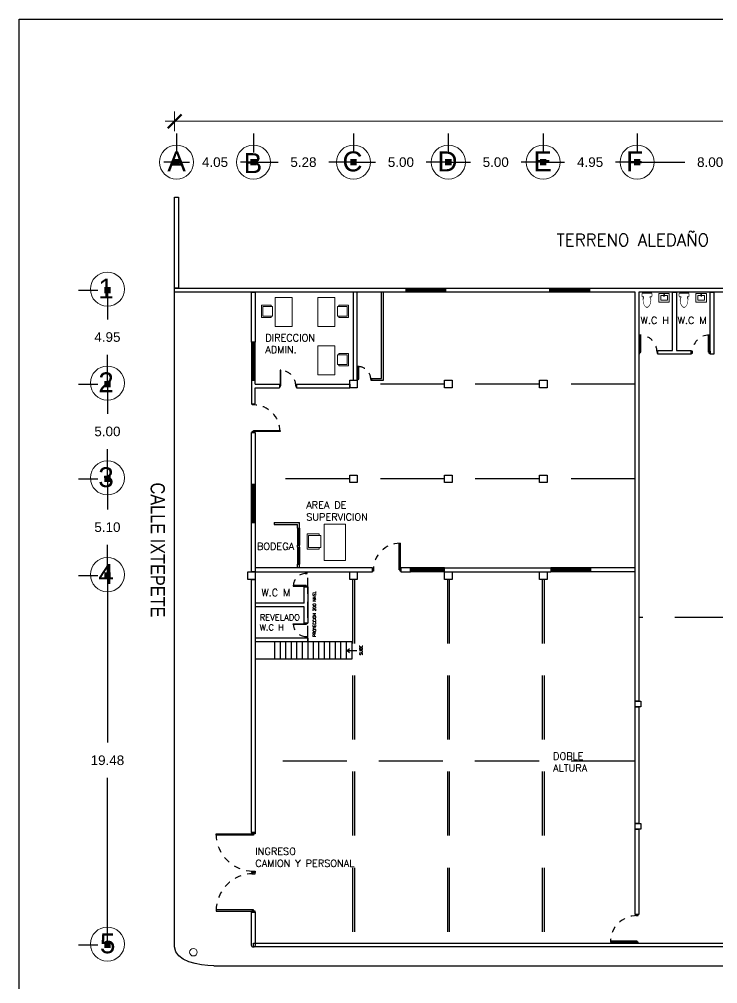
# Model space of a CAD drawing. Header units: millimetres. Extents: x 0 to 265, y 0 to 186.
# Drawn here: x 222.23 to 233.13, y 61 to 76.05 of the extents above; entities that cross this region are included whole.
import ezdxf

# ---------------------------------------------------------------- set-up
doc = ezdxf.new("R2010")
doc.units = ezdxf.units.MM
doc.set_wipeout_variables(frame=1)
doc.linetypes.add('HP- XR01 - Proyecto Arquitectónico- Plantas$0$HIDDEN', pattern=[0.375, 0.25, -0.125])
doc.linetypes.add('JIS_02_2.0', pattern=[3, 2, -1])
for name, color, linetype, lineweight in [('22-MUEBLES', 252, 'Continuous', 0), ('ARQ_Texto', 7, 'Continuous', 18), ('MOBILIARIO GENERAL.MG_Pluma_Nº__142', 8, 'Continuous', 13), ('MURO DE CARGA', 18, 'Continuous', 30), ('Solapa', 7, 'Continuous', 18)]:
    doc.layers.add(name, color=color, linetype=linetype, lineweight=lineweight)
for name, color, linetype in [('APOYOS', 40, 'Continuous'), ('BANQUETA', 241, 'Continuous'), ('CRISTAL', 132, 'Continuous'), ('Ejes y cotas', 251, 'Continuous'), ('ESCALERAS', 41, 'Continuous'), ('HERRERIA', 242, 'Continuous'), ('MOVILIARIO COLCHAS', 251, 'Continuous'), ('MURO DIVISORIO', 51, 'Continuous'), ('PROYECCION ESTRUCTURA', 100, 'Continuous'), ('TEXTO', 7, 'Continuous'), ('XREF VW STA ANITA 18OCT2017$0$A-MOBILIARIO FIJO', 252, 'Continuous')]:
    doc.layers.add(name, color=color, linetype=linetype)
doc.styles.add('Annotative', font='arial.ttf')
doc.styles.add('Roman S', font='romans.shx')
doc.styles.get("Standard").update_dxf_attribs({"font": 'arial.ttf'})
doc.dimstyles.new('Copia(2) de ISO-25', dxfattribs={"dimtxt": 0.2, "dimasz": 0.1, "dimexe": 0.15, "dimexo": 0.15, "dimgap": 0.075, "dimtad": 2, "dimtih": 1, "dimtoh": 1, "dimzin": 1, "dimdsep": 46, "dimtxsty": 'Standard', "dimblk": 'ORIGIN2', "dimcen": 0.1, "dimazin": 0, "dimtfac": 1, "dimtix": 1, "dimtmove": 0, "dimatfit": 3, "dimfxl": 0.25, "dimarcsym": 0})

# ---------------------------------------------------------------- blocks, each defined once
blk = doc.blocks.new('*U2')
for points in [[(-0.05, 0), (0.05, 0), (0.05, -0.038), (-0.05, -0.038)], [(-1.124, -0.038), (0, -0.038), (0, -0.076), (-1.124, -0.076)], [(-0.05, -1.162), (0.05, -1.162), (0.05, -1.2), (-0.05, -1.2)]]:
    blk.add_lwpolyline(points, close=True)
at = {"linetype": 'HP- XR01 - Proyecto Arquitectónico- Plantas$0$HIDDEN', "ltscale": 0.5}
blk.add_arc((0, -0.038), 1.124, 180, 270, dxfattribs=at)
blk = doc.blocks.new('*U3')
for points in [[(0.05, 1.162), (-0.05, 1.162), (-0.05, 1.2), (0.05, 1.2)], [(0.05, 0), (-0.05, 0), (-0.05, 0.038), (0.05, 0.038)], [(1.124, 0.038), (0, 0.038), (0, 0.076), (1.124, 0.076)]]:
    blk.add_lwpolyline(points, close=True)
at = {"linetype": 'HP- XR01 - Proyecto Arquitectónico- Plantas$0$HIDDEN', "ltscale": 0.5}
blk.add_arc((0, 0.038), 1.124, 360, 90, dxfattribs=at)
blk = doc.blocks.new('*U4')
for points in [[(0.05, 0), (-0.05, 0), (-0.05, -0.038), (0.05, -0.038)], [(1.124, -0.038), (0, -0.038), (0, -0.076), (1.124, -0.076)], [(0.05, -1.162), (-0.05, -1.162), (-0.05, -1.2), (0.05, -1.2)]]:
    blk.add_lwpolyline(points, close=True)
at = {"linetype": 'HP- XR01 - Proyecto Arquitectónico- Plantas$0$HIDDEN', "ltscale": 0.5}
blk.add_arc((0, -0.038), 1.124, 270, 0, dxfattribs=at)
blk = doc.blocks.new('*U5')
for points in [[(0.05, 0), (-0.05, 0), (-0.05, -0.038), (0.05, -0.038)], [(1.124, -0.038), (0, -0.038), (0, -0.076), (1.124, -0.076)], [(0.05, -1.162), (-0.05, -1.162), (-0.05, -1.2), (0.05, -1.2)]]:
    blk.add_lwpolyline(points, close=True)
at = {"linetype": 'HP- XR01 - Proyecto Arquitectónico- Plantas$0$HIDDEN', "ltscale": 0.5}
blk.add_arc((0, -0.038), 1.124, 270, 0, dxfattribs=at)
blk = doc.blocks.new('*U6')
for points in [[(0.05, 0), (-0.05, 0), (-0.05, -0.038), (0.05, -0.038)], [(0.724, -0.038), (0, -0.038), (0, -0.076), (0.724, -0.076)], [(0.05, -0.762), (-0.05, -0.762), (-0.05, -0.8), (0.05, -0.8)]]:
    blk.add_lwpolyline(points, close=True)
at = {"linetype": 'HP- XR01 - Proyecto Arquitectónico- Plantas$0$HIDDEN', "ltscale": 0.5}
blk.add_arc((0, -0.038), 0.724, 270, 0, dxfattribs=at)
blk = doc.blocks.new('*U7')
for points in [[(0.05, 0.762), (-0.05, 0.762), (-0.05, 0.8), (0.05, 0.8)], [(0.05, 0), (-0.05, 0), (-0.05, 0.038), (0.05, 0.038)], [(0.724, 0.038), (0, 0.038), (0, 0.076), (0.724, 0.076)]]:
    blk.add_lwpolyline(points, close=True)
at = {"linetype": 'HP- XR01 - Proyecto Arquitectónico- Plantas$0$HIDDEN', "ltscale": 0.5}
blk.add_arc((0, 0.038), 0.724, 360, 90, dxfattribs=at)
blk = doc.blocks.new('*U8')
for points in [[(0.05, 0), (-0.05, 0), (-0.05, -0.038), (0.05, -0.038)], [(0.824, -0.038), (0, -0.038), (0, -0.076), (0.824, -0.076)], [(0.05, -0.862), (-0.05, -0.862), (-0.05, -0.9), (0.05, -0.9)]]:
    blk.add_lwpolyline(points, close=True)
at = {"linetype": 'HP- XR01 - Proyecto Arquitectónico- Plantas$0$HIDDEN', "ltscale": 0.5}
blk.add_arc((0, -0.038), 0.824, 270, 0, dxfattribs=at)
blk = doc.blocks.new('*U9')
for points in [[(0.05, 0), (-0.05, 0), (-0.05, -0.038), (0.05, -0.038)], [(0.674, -0.038), (0, -0.038), (0, -0.076), (0.674, -0.076)], [(0.05, -0.712), (-0.05, -0.712), (-0.05, -0.75), (0.05, -0.75)]]:
    blk.add_lwpolyline(points, close=True)
at = {"linetype": 'HP- XR01 - Proyecto Arquitectónico- Plantas$0$HIDDEN', "ltscale": 0.5}
blk.add_arc((0, -0.038), 0.674, 270, 0, dxfattribs=at)
blk = doc.blocks.new('*U10')
for points in [[(0.05, 0.712), (-0.05, 0.712), (-0.05, 0.75), (0.05, 0.75)], [(0.05, 0), (-0.05, 0), (-0.05, 0.038), (0.05, 0.038)], [(0.674, 0.038), (0, 0.038), (0, 0.076), (0.674, 0.076)]]:
    blk.add_lwpolyline(points, close=True)
at = {"linetype": 'HP- XR01 - Proyecto Arquitectónico- Plantas$0$HIDDEN', "ltscale": 0.5}
blk.add_arc((0, 0.038), 0.674, 360, 90, dxfattribs=at)
blk = doc.blocks.new('_BoxFilled')
at = {"color": 0, "linetype": 'ByBlock', "lineweight": -2}
blk.add_line((-0.5, 0), (-1, 0), dxfattribs=at)
at = {"color": 0, "linetype": 'ByBlock', "lineweight": 0}
blk.add_solid([(-0.5, 0.5), (0.5, 0.5), (-0.5, -0.5), (0.5, -0.5)], dxfattribs=at)
blk = doc.blocks.new('*D110')
at = {"layer": 'DEFPOINTS', "color": 0, "transparency": 16777216}
for p in [(225.883, 73.819), (224.684, 73.569), (225.883, 73.569)]:
    blk.add_point(p, dxfattribs=at)
at = {"layer": 'Ejes y cotas', "color": 0, "lineweight": -2, "transparency": 16777216}
for p, q in [((224.684, 74.269), (224.684, 73.969)), ((225.883, 74.269), (225.883, 73.969)), ((224.584, 73.819), (224.484, 73.819)), ((224.684, 73.819), (224.885, 73.819)), ((225.883, 73.819), (225.682, 73.819)), ((225.983, 73.819), (226.083, 73.819))]:
    blk.add_line(p, q, dxfattribs=at)
at = {"layer": 'Ejes y cotas', "color": 0, "lineweight": -2, "transparency": 16777216, "xscale": 0.1, "yscale": 0.1, "zscale": 0.1}
blk.add_blockref('_BoxFilled', (224.684, 73.819), dxfattribs=at)
at = {"layer": 'Ejes y cotas', "color": 0, "lineweight": -2, "transparency": 16777216, "xscale": 0.1, "yscale": 0.1, "zscale": 0.1, "rotation": 180}
blk.add_blockref('_BoxFilled', (225.883, 73.819), dxfattribs=at)
at = {"layer": 'Ejes y cotas', "color": 0, "lineweight": 0, "transparency": 16777216, "insert": (225.284, 73.819), "char_height": 0.15, "attachment_point": 5}
blk.add_mtext('4.05', dxfattribs=at)
blk = doc.blocks.new('*D111')
at = {"layer": 'DEFPOINTS', "color": 0, "transparency": 16777216}
for p in [(227.445, 73.819), (225.883, 73.569), (227.445, 73.569)]:
    blk.add_point(p, dxfattribs=at)
at = {"layer": 'Ejes y cotas', "color": 0, "lineweight": -2, "transparency": 16777216}
for p, q in [((225.883, 74.269), (225.883, 73.969)), ((227.445, 74.269), (227.445, 73.969)), ((225.983, 73.819), (226.269, 73.819)), ((227.345, 73.819), (227.059, 73.819))]:
    blk.add_line(p, q, dxfattribs=at)
at = {"layer": 'Ejes y cotas', "color": 0, "lineweight": -2, "transparency": 16777216, "xscale": 0.1, "yscale": 0.1, "zscale": 0.1, "rotation": 180}
blk.add_blockref('_BoxFilled', (225.883, 73.819), dxfattribs=at)
at = {"layer": 'Ejes y cotas', "color": 0, "lineweight": -2, "transparency": 16777216, "xscale": 0.1, "yscale": 0.1, "zscale": 0.1}
blk.add_blockref('_BoxFilled', (227.445, 73.819), dxfattribs=at)
at = {"layer": 'Ejes y cotas', "color": 0, "lineweight": 0, "transparency": 16777216, "insert": (226.664, 73.819), "char_height": 0.15, "attachment_point": 5}
blk.add_mtext('5.28', dxfattribs=at)
blk = doc.blocks.new('*D112')
at = {"layer": 'DEFPOINTS', "color": 0, "transparency": 16777216}
for p in [(228.925, 73.819), (227.445, 73.569), (228.925, 73.569)]:
    blk.add_point(p, dxfattribs=at)
at = {"layer": 'Ejes y cotas', "color": 0, "lineweight": -2, "transparency": 16777216}
for p, q in [((227.445, 74.269), (227.445, 73.969)), ((228.925, 74.269), (228.925, 73.969)), ((227.545, 73.819), (227.79, 73.819)), ((228.825, 73.819), (228.579, 73.819))]:
    blk.add_line(p, q, dxfattribs=at)
at = {"layer": 'Ejes y cotas', "color": 0, "lineweight": -2, "transparency": 16777216, "xscale": 0.1, "yscale": 0.1, "zscale": 0.1, "rotation": 180}
blk.add_blockref('_BoxFilled', (227.445, 73.819), dxfattribs=at)
at = {"layer": 'Ejes y cotas', "color": 0, "lineweight": -2, "transparency": 16777216, "xscale": 0.1, "yscale": 0.1, "zscale": 0.1}
blk.add_blockref('_BoxFilled', (228.925, 73.819), dxfattribs=at)
at = {"layer": 'Ejes y cotas', "color": 0, "lineweight": 0, "transparency": 16777216, "insert": (228.185, 73.819), "char_height": 0.15, "attachment_point": 5}
blk.add_mtext('5.00', dxfattribs=at)
blk = doc.blocks.new('*D113')
at = {"layer": 'DEFPOINTS', "color": 0, "transparency": 16777216}
for p in [(230.405, 73.819), (228.925, 73.569), (230.405, 73.569)]:
    blk.add_point(p, dxfattribs=at)
at = {"layer": 'Ejes y cotas', "color": 0, "lineweight": -2, "transparency": 16777216}
for p, q in [((228.925, 74.269), (228.925, 73.969)), ((230.405, 74.269), (230.405, 73.969)), ((229.025, 73.819), (229.271, 73.819)), ((230.305, 73.819), (230.06, 73.819))]:
    blk.add_line(p, q, dxfattribs=at)
at = {"layer": 'Ejes y cotas', "color": 0, "lineweight": -2, "transparency": 16777216, "xscale": 0.1, "yscale": 0.1, "zscale": 0.1, "rotation": 180}
blk.add_blockref('_BoxFilled', (228.925, 73.819), dxfattribs=at)
at = {"layer": 'Ejes y cotas', "color": 0, "lineweight": -2, "transparency": 16777216, "xscale": 0.1, "yscale": 0.1, "zscale": 0.1}
blk.add_blockref('_BoxFilled', (230.405, 73.819), dxfattribs=at)
at = {"layer": 'Ejes y cotas', "color": 0, "lineweight": 0, "transparency": 16777216, "insert": (229.665, 73.819), "char_height": 0.15, "attachment_point": 5}
blk.add_mtext('5.00', dxfattribs=at)
blk = doc.blocks.new('*D114')
at = {"layer": 'DEFPOINTS', "color": 0, "transparency": 16777216}
for p in [(231.871, 73.819), (230.405, 73.569), (231.871, 73.569)]:
    blk.add_point(p, dxfattribs=at)
at = {"layer": 'Ejes y cotas', "color": 0, "lineweight": -2, "transparency": 16777216}
for p, q in [((230.405, 74.269), (230.405, 73.969)), ((231.871, 74.269), (231.871, 73.969)), ((230.505, 73.819), (230.74, 73.819)), ((231.771, 73.819), (231.536, 73.819))]:
    blk.add_line(p, q, dxfattribs=at)
at = {"layer": 'Ejes y cotas', "color": 0, "lineweight": -2, "transparency": 16777216, "xscale": 0.1, "yscale": 0.1, "zscale": 0.1, "rotation": 180}
blk.add_blockref('_BoxFilled', (230.405, 73.819), dxfattribs=at)
at = {"layer": 'Ejes y cotas', "color": 0, "lineweight": -2, "transparency": 16777216, "xscale": 0.1, "yscale": 0.1, "zscale": 0.1}
blk.add_blockref('_BoxFilled', (231.871, 73.819), dxfattribs=at)
at = {"layer": 'Ejes y cotas', "color": 0, "lineweight": 0, "transparency": 16777216, "insert": (231.138, 73.819), "char_height": 0.15, "attachment_point": 5}
blk.add_mtext('4.95', dxfattribs=at)
blk = doc.blocks.new('XREF VW STA ANITA 18OCT2017$0$ESCUSADO')
at = {"color": 0}
blk.add_lwpolyline([(0, -0.237), (0, 0.237, -0.414214), (0.012, 0.25), (0.138, 0.25, -0.414214), (0.15, 0.237), (0.15, -0.237, -0.414214), (0.138, -0.25), (0.012, -0.25, -0.414214)], format="xyb", close=True, dxfattribs=at)
blk.add_circle((0.3, 0), 0.05, dxfattribs=at)
for radius, start, end in [(0.142, 90, 270), (0.187, 90, 126.8699), (0.187, 233.1301, 270)]:
    blk.add_arc((0.343, 0), radius, start, end, dxfattribs=at)
at = {"color": 0, "extrusion": (0, 0, -1)}
for major_axis, ratio in [((0.362, 0), 0.517355), ((0.312, 0), 0.456)]:
    blk.add_ellipse((0.343, 0), major_axis=major_axis, ratio=ratio, start_param=4.712389, end_param=7.853982, dxfattribs=at)
at = {"color": 0}
for points in [[(0.15, 0.15), (0.177, 0.15), (0.203, 0.15), (0.23, 0.15)], [(0.23, -0.15), (0.203, -0.15), (0.177, -0.15), (0.15, -0.15)]]:
    blk.add_open_spline(points, degree=3, dxfattribs=at)
blk.add_wipeout([(0.15, 0.237), (0.149, 0.242), (0.147, 0.245), (0.146, 0.246), (0.145, 0.248), (0.142, 0.249), (0.139, 0.25), (0.138, 0.25), (0.011, 0.25), (0.007, 0.249), (0.004, 0.246), (0.001, 0.243), (0, 0.239), (0, -0.237), (0.002, -0.245), (0.004, -0.246), (0.007, -0.248), (0.01, -0.25), (0.012, -0.25), (0.138, -0.25), (0.144, -0.248), (0.148, -0.244), (0.15, -0.237), (0.15, -0.15), (0.23, -0.15), (0.242, -0.158), (0.257, -0.167), (0.268, -0.172), (0.277, -0.176), (0.288, -0.179), (0.298, -0.182), (0.329, -0.187), (0.343, -0.187), (0.362, -0.187), (0.382, -0.186), (0.427, -0.182), (0.467, -0.176), (0.52, -0.164), (0.573, -0.145), (0.602, -0.131), (0.635, -0.11), (0.667, -0.083), (0.687, -0.059), (0.7, -0.03), (0.705, -0.008), (0.703, 0.02), (0.694, 0.046), (0.681, 0.068), (0.671, 0.079), (0.659, 0.091), (0.641, 0.106), (0.617, 0.122), (0.586, 0.139), (0.574, 0.144), (0.541, 0.157), (0.517, 0.164), (0.49, 0.171), (0.467, 0.176), (0.449, 0.179), (0.421, 0.183), (0.402, 0.185), (0.38, 0.186), (0.343, 0.187), (0.32, 0.186), (0.3, 0.183), (0.283, 0.178), (0.262, 0.169), (0.247, 0.161), (0.23, 0.15), (0.15, 0.15)], dxfattribs=at)
blk = doc.blocks.new('A$C55CB1900')
at = {"layer": '22-MUEBLES'}
for p, q in [((0.597, 2.862), (1.397, 2.862)), ((0.597, 2.862), (0.597, 2.222)), ((0.677, 2.782), (1.317, 2.782)), ((0.677, 2.782), (0.677, 2.142)), ((1.317, 2.782), (1.317, 2.142)), ((1.397, 2.862), (1.397, 2.222)), ((0.597, 2.222), (0.677, 2.222)), ((0.677, 2.142), (1.317, 2.142)), ((1.317, 2.222), (1.397, 2.222)), ((0, 1.96), (1.92, 1.96)), ((0, 0.84), (0, 1.96)), ((1.92, 1.96), (1.92, 0.84)), ((1.92, 0.84), (0, 0.84))]:
    blk.add_line(p, q, dxfattribs=at)
blk = doc.blocks.new('*D105')
at = {"layer": 'DEFPOINTS', "color": 0, "transparency": 16777216}
for p in [(234.239, 73.819), (231.871, 73.569), (234.239, 73.569)]:
    blk.add_point(p, dxfattribs=at)
at = {"layer": 'Ejes y cotas', "color": 0, "lineweight": -2, "transparency": 16777216}
for p, q in [((231.871, 74.269), (231.871, 73.969)), ((234.239, 74.269), (234.239, 73.969)), ((231.971, 73.819), (232.616, 73.819)), ((234.139, 73.819), (233.405, 73.819))]:
    blk.add_line(p, q, dxfattribs=at)
at = {"layer": 'Ejes y cotas', "color": 0, "lineweight": -2, "transparency": 16777216, "xscale": 0.1, "yscale": 0.1, "zscale": 0.1, "rotation": 180}
blk.add_blockref('_BoxFilled', (231.871, 73.819), dxfattribs=at)
at = {"layer": 'Ejes y cotas', "color": 0, "lineweight": -2, "transparency": 16777216, "xscale": 0.1, "yscale": 0.1, "zscale": 0.1}
blk.add_blockref('_BoxFilled', (234.239, 73.819), dxfattribs=at)
at = {"layer": 'Ejes y cotas', "color": 0, "lineweight": 0, "transparency": 16777216, "insert": (233.011, 73.819), "char_height": 0.15, "attachment_point": 5}
blk.add_mtext('8.00', dxfattribs=at)
blk = doc.blocks.new('*D101')
at = {"layer": 'DEFPOINTS', "color": 0, "transparency": 16777216}
for p in [(223.855, 71.822), (223.605, 70.356), (223.855, 70.356)]:
    blk.add_point(p, dxfattribs=at)
at = {"layer": 'Ejes y cotas', "color": 0, "lineweight": -2, "transparency": 16777216}
for p, q in [((223.155, 71.822), (223.455, 71.822)), ((223.605, 71.722), (223.605, 71.366)), ((223.605, 70.456), (223.605, 70.813)), ((223.155, 70.356), (223.455, 70.356))]:
    blk.add_line(p, q, dxfattribs=at)
at = {"layer": 'Ejes y cotas', "color": 0, "lineweight": -2, "transparency": 16777216, "xscale": 0.1, "yscale": 0.1, "zscale": 0.1}
for p, rotation in [((223.605, 71.822), 90), ((223.605, 70.356), 270)]:
    blk.add_blockref('_BoxFilled', p, dxfattribs=dict(at, rotation=rotation))
at = {"layer": 'Ejes y cotas', "color": 0, "lineweight": 0, "transparency": 16777216, "insert": (223.605, 71.089), "char_height": 0.15, "width": 0.49322, "attachment_point": 5}
blk.add_mtext('4.95', dxfattribs=at)
blk = doc.blocks.new('*D102')
at = {"layer": 'DEFPOINTS', "color": 0, "transparency": 16777216}
for p in [(223.855, 70.356), (223.605, 68.876), (223.855, 68.876)]:
    blk.add_point(p, dxfattribs=at)
at = {"layer": 'Ejes y cotas', "color": 0, "lineweight": -2, "transparency": 16777216}
for p, q in [((223.155, 70.356), (223.455, 70.356)), ((223.605, 70.256), (223.605, 69.893)), ((223.605, 68.976), (223.605, 69.34)), ((223.155, 68.876), (223.455, 68.876))]:
    blk.add_line(p, q, dxfattribs=at)
at = {"layer": 'Ejes y cotas', "color": 0, "lineweight": -2, "transparency": 16777216, "xscale": 0.1, "yscale": 0.1, "zscale": 0.1}
for p, rotation in [((223.605, 70.356), 90), ((223.605, 68.876), 270)]:
    blk.add_blockref('_BoxFilled', p, dxfattribs=dict(at, rotation=rotation))
at = {"layer": 'Ejes y cotas', "color": 0, "lineweight": 0, "transparency": 16777216, "insert": (223.605, 69.616), "char_height": 0.15, "attachment_point": 5}
blk.add_mtext('5.00', dxfattribs=at)
blk = doc.blocks.new('*D103')
at = {"layer": 'DEFPOINTS', "color": 0, "transparency": 16777216}
for p in [(223.855, 68.876), (223.605, 67.366), (223.855, 67.366)]:
    blk.add_point(p, dxfattribs=at)
at = {"layer": 'Ejes y cotas', "color": 0, "lineweight": -2, "transparency": 16777216}
for p, q in [((223.155, 68.876), (223.455, 68.876)), ((223.605, 68.776), (223.605, 68.398)), ((223.605, 67.466), (223.605, 67.845)), ((223.155, 67.366), (223.455, 67.366))]:
    blk.add_line(p, q, dxfattribs=at)
at = {"layer": 'Ejes y cotas', "color": 0, "lineweight": -2, "transparency": 16777216, "xscale": 0.1, "yscale": 0.1, "zscale": 0.1}
for p, rotation in [((223.605, 68.876), 90), ((223.605, 67.366), 270)]:
    blk.add_blockref('_BoxFilled', p, dxfattribs=dict(at, rotation=rotation))
at = {"layer": 'Ejes y cotas', "color": 0, "lineweight": 0, "transparency": 16777216, "insert": (223.605, 68.121), "char_height": 0.15, "attachment_point": 5}
blk.add_mtext('5.10', dxfattribs=at)
blk = doc.blocks.new('*D104')
at = {"layer": 'DEFPOINTS', "color": 0, "transparency": 16777216}
for p in [(223.855, 67.366), (223.605, 61.601), (223.855, 61.601)]:
    blk.add_point(p, dxfattribs=at)
at = {"layer": 'Ejes y cotas', "color": 0, "lineweight": -2, "transparency": 16777216}
for p, q in [((223.155, 67.366), (223.455, 67.366)), ((223.605, 67.266), (223.605, 64.76)), ((223.605, 61.701), (223.605, 64.207)), ((223.155, 61.601), (223.455, 61.601))]:
    blk.add_line(p, q, dxfattribs=at)
at = {"layer": 'Ejes y cotas', "color": 0, "lineweight": -2, "transparency": 16777216, "xscale": 0.1, "yscale": 0.1, "zscale": 0.1}
for p, rotation in [((223.605, 67.366), 90), ((223.605, 61.601), 270)]:
    blk.add_blockref('_BoxFilled', p, dxfattribs=dict(at, rotation=rotation))
at = {"layer": 'Ejes y cotas', "color": 0, "lineweight": 0, "transparency": 16777216, "insert": (223.605, 64.483), "char_height": 0.15, "attachment_point": 5}
blk.add_mtext('19.48', dxfattribs=at)

msp = doc.modelspace()

# ---------------------------------------------------------------- linework, layer by layer
at = {"linetype": 'HP- XR01 - Proyecto Arquitectónico- Plantas$0$HIDDEN'}
msp.add_line((226.734, 66.33), (226.734, 67.425), dxfattribs=at)
msp.add_lwpolyline([(222.23, 48.15), (222.23, 76.05), (265.43, 76.05), (265.43, 48.15)], close=True)
at = {"layer": 'APOYOS'}
for points in [[(227.386, 70.416), (227.504, 70.416), (227.504, 70.297), (227.386, 70.297)], [(228.866, 70.416), (228.984, 70.416), (228.984, 70.297), (228.866, 70.297)], [(230.346, 70.416), (230.465, 70.416), (230.465, 70.297), (230.346, 70.297)], [(227.386, 68.935), (227.504, 68.935), (227.504, 68.817), (227.386, 68.817)], [(228.866, 68.935), (228.984, 68.935), (228.984, 68.817), (228.866, 68.817)], [(230.346, 68.935), (230.465, 68.935), (230.465, 68.817), (230.346, 68.817)], [(227.386, 67.425), (227.504, 67.425), (227.504, 67.307), (227.386, 67.307)], [(228.866, 67.425), (228.984, 67.425), (228.984, 67.307), (228.866, 67.307)], [(230.346, 67.425), (230.465, 67.425), (230.465, 67.307), (230.346, 67.307)]]:
    msp.add_lwpolyline(points, close=True, dxfattribs=at)
at = {"layer": 'ARQ_Texto'}
msp.add_circle((224.946, 61.488), 0.0592, dxfattribs=at)
at = {"layer": 'BANQUETA'}
for p, q in [((224.654, 61.571), (224.654, 73.273)), ((225.265, 61.275), (254.223, 61.275))]:
    msp.add_line(p, q, dxfattribs=at)
msp.add_open_spline([(225.265, 61.275), (225.039, 61.275), (224.654, 61.345), (224.654, 61.571)], degree=3, dxfattribs=at)
at = {"layer": 'CRISTAL'}
for p, q in [((228.266, 71.792), (228.266, 71.852)), ((228.888, 71.837), (228.266, 71.837)), ((228.888, 71.822), (228.266, 71.822)), ((228.888, 71.807), (228.266, 71.807)), ((228.888, 71.792), (228.888, 71.852)), ((230.509, 71.792), (230.509, 71.852)), ((231.131, 71.837), (230.509, 71.837)), ((231.131, 71.822), (230.509, 71.822)), ((231.131, 71.807), (230.509, 71.807)), ((231.131, 71.792), (231.131, 71.852)), ((225.853, 71.008), (225.853, 70.416)), ((225.913, 71.008), (225.853, 71.008)), ((225.868, 71.008), (225.868, 70.416)), ((225.883, 71.008), (225.883, 70.416)), ((225.898, 71.008), (225.898, 70.416)), ((225.913, 70.416), (225.913, 71.008)), ((225.853, 70.416), (225.913, 70.416)), ((225.868, 68.787), (225.868, 68.195)), ((225.883, 68.787), (225.883, 68.195)), ((225.898, 68.787), (225.898, 68.195)), ((226.57, 68.106), (226.57, 67.84)), ((226.577, 68.106), (226.577, 67.84)), ((226.585, 68.106), (226.585, 67.84)), ((226.592, 68.106), (226.592, 67.84)), ((226.6, 68.106), (226.6, 67.84)), ((226.57, 67.81), (226.57, 67.544)), ((226.577, 67.81), (226.577, 67.544)), ((226.585, 67.81), (226.585, 67.544)), ((226.592, 67.81), (226.592, 67.544)), ((226.6, 67.81), (226.6, 67.544)), ((228.866, 67.485), (228.333, 67.485)), ((228.866, 67.47), (228.333, 67.47)), ((228.866, 67.455), (228.333, 67.455)), ((228.866, 67.44), (228.333, 67.44)), ((231.145, 67.485), (230.524, 67.485)), ((231.145, 67.47), (230.524, 67.47)), ((231.145, 67.455), (230.524, 67.455)), ((231.145, 67.44), (230.524, 67.44)), ((228.866, 67.425), (228.333, 67.425)), ((231.145, 67.425), (230.524, 67.425))]:
    msp.add_line(p, q, dxfattribs=at)
msp.add_lwpolyline([(225.853, 68.787), (225.913, 68.787), (225.913, 68.195), (225.853, 68.195)], close=True, dxfattribs=at)
at = {"layer": 'Ejes y cotas', "lineweight": 0, "ltscale": 0.01}
for centre in [(224.684, 73.82), (225.883, 73.82), (227.445, 73.82), (228.925, 73.82), (230.405, 73.82), (231.871, 73.82), (223.605, 71.837), (223.605, 70.371), (223.605, 68.891), (223.605, 67.381), (223.605, 61.615)]:
    msp.add_circle(centre, 0.266, dxfattribs=at)
at = {"layer": 'ESCALERAS'}
for p, q in [((226.219, 66.064), (226.219, 66.33)), ((226.305, 66.064), (226.305, 66.33)), ((226.391, 66.064), (226.391, 66.33)), ((226.477, 66.064), (226.477, 66.33)), ((226.563, 66.064), (226.563, 66.33)), ((226.648, 66.064), (226.648, 66.33)), ((226.734, 66.33), (226.734, 66.064)), ((227.421, 66.33), (226.734, 66.33)), ((226.82, 66.064), (226.82, 66.33)), ((226.906, 66.064), (226.906, 66.33)), ((226.992, 66.064), (226.992, 66.33)), ((227.078, 66.064), (227.078, 66.33)), ((227.164, 66.064), (227.164, 66.33)), ((227.249, 66.064), (227.249, 66.33)), ((227.335, 66.064), (227.335, 66.33)), ((227.421, 66.33), (227.421, 66.064)), ((227.421, 66.064), (225.913, 66.064))]:
    msp.add_line(p, q, dxfattribs=at)
at = {"layer": 'HERRERIA'}
for q in [(227.385, 66.226), (227.496, 66.197), (227.385, 66.167)]:
    msp.add_line((227.348, 66.197), q, dxfattribs=at)
at = {"layer": 'MOBILIARIO GENERAL.MG_Pluma_Nº__142', "linetype": 'Continuous'}
for p, q in [((232.286, 71.748), (232.287, 71.738)), ((232.288, 71.736), (232.29, 71.725)), ((232.289, 71.739), (232.289, 71.742)), ((232.289, 71.742), (232.295, 71.742)), ((232.294, 71.725), (232.296, 71.736)), ((232.295, 71.742), (232.295, 71.739)), ((232.297, 71.738), (232.298, 71.748)), ((232.865, 71.748), (232.866, 71.738)), ((232.867, 71.736), (232.869, 71.725)), ((232.868, 71.739), (232.868, 71.742)), ((232.868, 71.742), (232.874, 71.742)), ((232.874, 71.742), (232.874, 71.739)), ((232.874, 71.725), (232.875, 71.736)), ((232.876, 71.738), (232.877, 71.748))]:
    msp.add_line(p, q, dxfattribs=at)
for points in [[(232.373, 71.768), (232.211, 71.768), (232.211, 71.636), (232.373, 71.636)], [(232.343, 71.739), (232.241, 71.739), (232.241, 71.666), (232.343, 71.666)], [(232.952, 71.768), (232.79, 71.768), (232.79, 71.636), (232.952, 71.636)], [(232.922, 71.739), (232.82, 71.739), (232.82, 71.666), (232.922, 71.666)]]:
    msp.add_lwpolyline(points, close=True, dxfattribs=at)
for centre, radius, start, end in [((232.292, 71.748), 0.00555, 0, 180), ((232.292, 71.739), 0.00468, 185.1696, 212.771), ((232.292, 71.739), 0.00468, 212.771, 327.229), ((232.292, 71.739), 0.00302, 180, 0), ((232.292, 71.725), 0.00248, 187.1389, 352.8611), ((232.292, 71.739), 0.00468, 327.229, 354.8304), ((232.871, 71.748), 0.00555, 0, 180), ((232.871, 71.739), 0.00468, 185.1696, 212.771), ((232.871, 71.739), 0.00468, 212.771, 327.229), ((232.871, 71.739), 0.00302, 180, 0), ((232.871, 71.725), 0.00248, 187.1389, 352.8611), ((232.871, 71.739), 0.00468, 327.229, 354.8304)]:
    msp.add_arc(centre, radius, start, end, dxfattribs=at)
at = {"layer": 'MURO DE CARGA'}
for p, q in [((227.445, 70.416), (227.445, 71.792)), ((227.504, 70.416), (227.504, 71.792)), ((225.853, 71.008), (225.913, 71.008)), ((225.853, 70.416), (225.853, 70.046)), ((225.913, 70.416), (225.853, 70.416)), ((225.913, 70.356), (225.913, 70.416)), ((225.913, 70.356), (226.29, 70.356)), ((226.29, 70.356), (226.29, 70.297)), ((226.557, 70.356), (226.557, 70.297)), ((226.557, 70.356), (227.386, 70.356)), ((227.386, 70.356), (227.386, 70.297)), ((225.913, 70.046), (225.913, 70.297)), ((225.913, 70.297), (226.29, 70.297)), ((226.557, 70.297), (227.386, 70.297)), ((225.853, 70.046), (225.913, 70.046)), ((227.741, 67.485), (225.913, 67.485)), ((227.741, 67.425), (227.741, 67.485)), ((228.866, 67.485), (230.524, 67.485)), ((228.866, 67.425), (228.866, 67.485)), ((230.524, 67.485), (230.524, 67.425)), ((231.841, 67.485), (231.145, 67.485)), ((231.145, 67.485), (231.145, 67.425)), ((225.913, 67.425), (227.741, 67.425)), ((228.866, 67.425), (230.524, 67.425)), ((231.841, 67.425), (231.145, 67.425)), ((226.675, 66.937), (226.675, 67.189)), ((226.675, 67.189), (226.734, 67.189)), ((226.734, 67.189), (226.734, 66.626)), ((226.675, 66.937), (225.913, 66.937)), ((226.675, 66.878), (225.913, 66.878)), ((226.675, 66.626), (226.675, 66.878)), ((226.734, 66.626), (226.675, 66.626)), ((226.734, 66.389), (225.913, 66.389)), ((226.734, 66.389), (226.734, 66.33)), ((226.734, 66.33), (225.913, 66.33))]:
    msp.add_line(p, q, dxfattribs=at)
for points in [[(224.654, 73.273), (224.714, 73.273), (224.714, 71.852), (224.654, 71.852)], [(225.853, 71.008), (225.853, 71.792), (225.913, 71.792), (225.913, 71.008)], [(233.011, 70.823), (233.011, 71.792), (233.07, 71.792), (233.07, 70.823)], [(225.853, 69.601), (225.913, 69.601), (225.913, 68.787), (225.853, 68.787)], [(225.853, 68.195), (225.913, 68.195), (225.913, 67.425), (225.853, 67.425)], [(228.333, 67.485), (228.185, 67.485), (228.185, 67.425), (228.333, 67.425)], [(225.794, 67.425), (225.913, 67.425), (225.913, 67.307), (225.794, 67.307)], [(225.853, 67.307), (225.913, 67.307), (225.913, 63.355), (225.853, 63.355)], [(231.841, 65.405), (231.93, 65.405), (231.93, 65.316), (231.841, 65.316)], [(231.841, 65.316), (231.9, 65.316), (231.9, 63.495), (231.841, 63.495)], [(231.841, 63.495), (231.93, 63.495), (231.93, 63.407), (231.841, 63.407)], [(231.841, 63.407), (231.9, 63.407), (231.9, 62.074), (231.841, 62.074)], [(225.883, 61.63), (234.298, 61.63), (234.298, 61.571), (225.883, 61.571)]]:
    msp.add_lwpolyline(points, close=True, dxfattribs=at)
for points in [[(231.841, 71.792), (224.654, 71.792), (224.654, 71.852), (254.223, 71.852), (254.223, 71.792), (231.9, 71.792)], [(231.9, 71.792), (231.9, 65.405), (231.841, 65.405), (231.841, 71.792)], [(232.426, 70.882), (232.426, 71.792), (232.485, 71.792), (232.485, 70.882)], [(232.485, 70.882), (232.715, 70.882), (232.715, 70.823), (232.196, 70.823), (232.196, 70.882), (232.426, 70.882)], [(225.853, 61.623), (225.853, 62.111), (225.913, 62.111), (225.913, 61.623)]]:
    msp.add_lwpolyline(points, dxfattribs=at)
msp.add_arc((225.883, 61.605), 0.0344, 149.4898, 30.5102, dxfattribs=at)
at = {"layer": 'MURO DIVISORIO'}
for p, q in [((227.881, 70.445), (227.881, 71.792)), ((227.911, 70.416), (227.911, 71.792)), ((227.726, 70.445), (227.726, 70.416)), ((227.726, 70.445), (227.881, 70.445)), ((227.726, 70.416), (227.911, 70.416)), ((226.209, 68.195), (226.6, 68.195)), ((226.209, 68.195), (226.209, 68.166)), ((226.6, 68.106), (226.6, 68.195)), ((226.209, 68.166), (226.57, 68.166)), ((226.57, 68.106), (226.57, 68.166)), ((226.57, 68.106), (226.6, 68.106)), ((226.57, 67.81), (226.57, 67.84)), ((226.57, 67.84), (226.6, 67.84)), ((226.57, 67.81), (226.6, 67.81)), ((226.6, 67.81), (226.6, 67.84)), ((226.57, 67.485), (226.57, 67.544)), ((226.57, 67.544), (226.6, 67.544)), ((226.6, 67.485), (226.6, 67.544))]:
    msp.add_line(p, q, dxfattribs=at)
at = {"layer": 'PROYECCION ESTRUCTURA', "linetype": 'JIS_02_2.0', "ltscale": 0.5, "transparency": 33554559}
for p, q in [((228.866, 70.356), (227.504, 70.356)), ((230.346, 70.356), (228.984, 70.356)), ((231.841, 70.356), (230.465, 70.356)), ((227.386, 68.876), (225.913, 68.876)), ((228.866, 68.876), (227.504, 68.876)), ((230.346, 68.876), (228.984, 68.876)), ((231.841, 68.876), (230.465, 68.876)), ((227.43, 67.307), (227.43, 61.63)), ((227.46, 67.307), (227.46, 61.63)), ((228.91, 67.307), (228.91, 61.63)), ((228.94, 67.307), (228.94, 61.63)), ((230.391, 67.307), (230.391, 61.63)), ((230.42, 67.307), (230.42, 61.63)), ((240.96, 66.711), (231.9, 66.711)), ((231.841, 64.469), (225.913, 64.469))]:
    msp.add_line(p, q, dxfattribs=at)
at = {"layer": 'Solapa', "lineweight": 50}
msp.add_line((224.55, 74.352), (224.759, 74.561), dxfattribs=at)
at = {"layer": 'Solapa'}
for p, q in [((224.654, 74.305), (224.654, 74.608)), ((224.506, 74.457), (254.371, 74.457))]:
    msp.add_line(p, q, dxfattribs=at)

# ---------------------------------------------------------------- block references
for p, xscale, yscale, zscale, rotation in [((226.689, 71.254), 0.2368437478192643, 0.2368437478192643, 0.2368437478192643, 89.99999999999999), ((226.69, 71.254), -0.2368437478192643, 0.2368437478192643, 0.2368437478192643, 270), ((226.69, 70.5), -0.2368437478192643, 0.2368437478192643, 0.2368437478192643, 270), ((227.569, 67.603), 0.2960546847740803, 0.2960546847740803, 0.2960546847740803, 89.99999999999999)]:
    msp.add_blockref('A$C55CB1900', p, dxfattribs=dict(xscale=xscale, yscale=yscale, zscale=zscale, rotation=rotation))
at = {"layer": 'HERRERIA', "extrusion": (0, 0, -1)}
for name, p, xscale, yscale, zscale, rotation in [('*U6', (-231.9, 70.852), -0.3700683559675865, 0.3700683559675865, -0.3700683559675865, 270), ('*U7', (-233.011, 70.852), -0.3700683559675865, 0.3700683559675865, -0.3700683559675865, 270), ('*U9', (-227.504, 70.43), -0.2960546847740803, 0.2960546847740803, -0.2960546847740803, 270), ('*U8', (-226.29, 70.327), -0.2960546847740803, 0.2960546847740803, -0.2960546847740803, 270), ('*U2', (-225.883, 69.601), -0.3700683559675865, 0.3700683559675865, -0.3700683559675865, 180), ('*U2', (-228.185, 67.455), -0.3700683559675865, 0.3700683559675865, -0.3700683559675865, 90), ('*U9', (-226.705, 67.189), -0.2960546847740803, 0.2960546847740803, -0.2960546847740803, 180), ('*U10', (-226.705, 66.626), -0.2960546847740803, 0.2960546847740803, -0.2960546847740803, 180), ('*U3', (-225.883, 63.355), -0.5180956983545985, 0.5180956983545985, -0.5180956983545985, 180), ('*U4', (-225.883, 62.111), -0.5180956983545985, 0.5180956983545985, -0.5180956983545985, 180), ('*U5', (-231.871, 61.63), -0.3700683559675865, 0.3700683559675865, -0.3700683559675865, 180)]:
    msp.add_blockref(name, p, dxfattribs=dict(at, xscale=xscale, yscale=yscale, zscale=zscale, rotation=rotation))

# ---------------------------------------------------------------- texts
at = {"layer": 'Ejes y cotas', "lineweight": 0}
for s, p in [('A', (224.54, 73.675)), ('B', (225.73, 73.649)), ('C', (227.273, 73.676)), ('D', (228.754, 73.676)), ('E', (230.252, 73.676)), ('F', (231.699, 73.676)), ('1', (223.463, 71.692)), ('2', (223.463, 70.227)), ('3', (223.463, 68.747)), ('4', (223.463, 67.237)), ('5', (223.488, 61.471))]:
    msp.add_text(s, height=0.311, dxfattribs=at).set_placement(p)
at = {"layer": 'MOVILIARIO COLCHAS', "attachment_point": 1, "style": 'Roman S'}
for s, width, gutter_width, heights, insert, char_height in [('{\\C0;TERRENO ALEDAÑO}', 3.66082, 4.737, [0.654], (230.613, 72.7), 0.18947), ('{\\C0;W.C H}', 2.14501, 2.776, [0.383], (231.925, 71.405), 0.11102), ('{\\C0;W.C M}', 2.14501, 2.776, [0.383], (232.504, 71.405), 0.11102), ('{\\C0;DIRECCION \\PADMIN.}', 2.14501, 2.776, [0.383], (226.069, 71.133), 0.11102), ('{\\C0;AREA DE\\PSUPERVICION}', 2.14501, 2.776, [0.383], (226.708, 68.523), 0.11102), ('{\\C0;BODEGA}', 2.14501, 2.776, [0.383], (225.938, 67.877), 0.11102), ('{\\C0;W.C M}', 2.14501, 2.776, [0.383], (226.008, 67.157), 0.11102), ('{\\C0;REVELADO\\PW.C H}', 1.82326, 2.359, [0.326], (225.982, 66.761), 0.09437), ('{\\C0;DOBLE\\PALTURA}', 2.14501, 2.776, [0.383], (230.56, 64.603), 0.111), ('{\\C0;INGRESO \\PCAMION Y PERSONAL}', 2.14501, 2.776, [0.383], (225.913, 63.117), 0.11102)]:
    msp.add_mtext_dynamic_manual_height_columns(s, width=width, gutter_width=gutter_width, heights=heights, dxfattribs=dict(at, insert=insert, char_height=char_height))
at = {"layer": 'MOVILIARIO COLCHAS', "attachment_point": 1, "rotation": 90, "style": 'Roman S'}
for s, insert, char_height in [('{\\C0;PROYECCION 2DO NIVEL}', (226.813, 66.41), 0.04441), ('{\\C0;SUBE}', (227.541, 66.123), 0.0444)]:
    msp.add_mtext_dynamic_manual_height_columns(s, width=2.14501, gutter_width=2.776, heights=[0.383], dxfattribs=dict(at, insert=insert, char_height=char_height))
at = {"layer": 'TEXTO', "insert": (224.501, 68.819), "char_height": 0.22204, "width": 3.0874, "attachment_point": 1, "rotation": 270, "style": 'Annotative'}
msp.add_mtext('{\\fTechnicLite|b0|i0|c2|p2;CALLE IXTEPETE}', dxfattribs=at)

# ---------------------------------------------------------------- dimensions: what is measured, and where the dimension line sits
at = {"layer": 'Ejes y cotas', "lineweight": 0}
dim = msp.add_linear_dim(base=(225.883, 73.819), p1=(224.684, 73.569), p2=(225.883, 73.569), text='4.05', dimstyle='Copia(2) de ISO-25', override={"dimtxt": 0.15, "dimexo": 0.7, "dimgap": 0.2, "dimtad": 0, "dimblk1": 'BoxFilled', "dimblk2": 'BoxFilled', "dimsah": 1}, dxfattribs=at)
dim.commit()
dim.dimension.update_dxf_attribs({"geometry": '*D110', "text_midpoint": (225.284, 73.819)})
for base, p1, p2, text, picture, middle in [((227.445, 73.819), (225.883, 73.569), (227.445, 73.569), '5.28', '*D111', (226.664, 73.819)), ((228.925, 73.819), (227.445, 73.569), (228.925, 73.569), '5.00', '*D112', (228.185, 73.819)), ((230.405, 73.819), (228.925, 73.569), (230.405, 73.569), '5.00', '*D113', (229.665, 73.819)), ((231.871, 73.819), (230.405, 73.569), (231.871, 73.569), '4.95', '*D114', (231.138, 73.819)), ((234.239, 73.819), (231.871, 73.569), (234.239, 73.569), '8.00', '*D105', (233.011, 73.819))]:
    dim = msp.add_linear_dim(base=base, p1=p1, p2=p2, text=text, dimstyle='Copia(2) de ISO-25', override={"dimtxt": 0.15, "dimexo": 0.7, "dimgap": 0.2, "dimtad": 0, "dimblk1": 'BoxFilled', "dimblk2": 'BoxFilled', "dimsah": 1}, dxfattribs=at)
    dim.commit()
    dim.dimension.update_dxf_attribs({"geometry": picture, "text_midpoint": middle, "dimtype": 160})
for base, p1, p2, text, override, picture, middle in [((223.605, 70.356), (223.855, 71.822), (223.855, 70.356), '4.95', {"dimtxt": 0.15, "dimexe": 0.15, "dimexo": 0.7, "dimgap": 0.2, "dimtad": 1, "dimtih": 1, "dimblk1": 'BoxFilled', "dimblk2": 'BoxFilled', "dimsah": 1}, '*D101', (223.605, 71.089)), ((223.605, 68.876), (223.855, 70.356), (223.855, 68.876), '5.00', {"dimtxt": 0.15, "dimexo": 0.7, "dimgap": 0.2, "dimtad": 1, "dimblk1": 'BoxFilled', "dimblk2": 'BoxFilled', "dimsah": 1}, '*D102', (223.605, 69.616)), ((223.605, 67.366), (223.855, 68.876), (223.855, 67.366), '5.10', {"dimtxt": 0.15, "dimexo": 0.7, "dimgap": 0.2, "dimtad": 1, "dimblk1": 'BoxFilled', "dimblk2": 'BoxFilled', "dimsah": 1}, '*D103', (223.605, 68.121)), ((223.605, 61.601), (223.855, 67.366), (223.855, 61.601), '19.48', {"dimtxt": 0.15, "dimexo": 0.7, "dimgap": 0.2, "dimtad": 1, "dimblk1": 'BoxFilled', "dimblk2": 'BoxFilled', "dimsah": 1}, '*D104', (223.605, 64.483))]:
    dim = msp.add_linear_dim(base=base, p1=p1, p2=p2, angle=270, text=text, dimstyle='Copia(2) de ISO-25', override=override, dxfattribs=at)
    dim.commit()
    dim.dimension.update_dxf_attribs({"geometry": picture, "text_midpoint": middle})

# ---------------------------------------------------------------- next in the draw order: block references
at = {"layer": 'XREF VW STA ANITA 18OCT2017$0$A-MOBILIARIO FIJO', "xscale": -0.2960546847740803, "yscale": 0.2960546847740803, "zscale": 0.2960546847740803, "rotation": 90}
for p in [(232.025, 71.769), (232.604, 71.769)]:
    msp.add_blockref('XREF VW STA ANITA 18OCT2017$0$ESCUSADO', p, dxfattribs=at)

doc.saveas('drawing.dxf')
